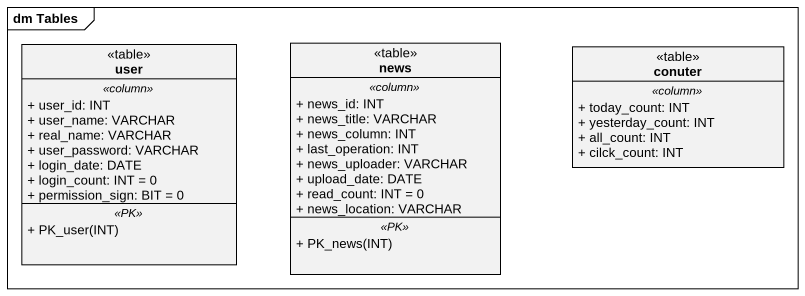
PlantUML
@startuml
mainframe dm Tables
hide circle
hide empty members
skinparam classAttributeIconSize 0
class user <<table>> {
  .. <<column>> ..
  + user_id: INT
  + user_name: VARCHAR
  + real_name: VARCHAR
  + user_password: VARCHAR
  + login_date: DATE
  + login_count: INT = 0
  + permission_sign: BIT = 0
  .. <<PK>> ..
  + PK_user(INT)
}
class news <<table>> {
  .. <<column>> ..
  + news_id: INT
  + news_title: VARCHAR
  + news_column: INT
  + last_operation: INT
  + news_uploader: VARCHAR
  + upload_date: DATE
  + read_count: INT = 0
  + news_location: VARCHAR
  .. <<PK>> ..
  + PK_news(INT)
}
class conuter <<table>> {
  .. <<column>> ..
  + today_count: INT
  + yesterday_count: INT
  + all_count: INT
  + cilck_count: INT
}
@enduml
